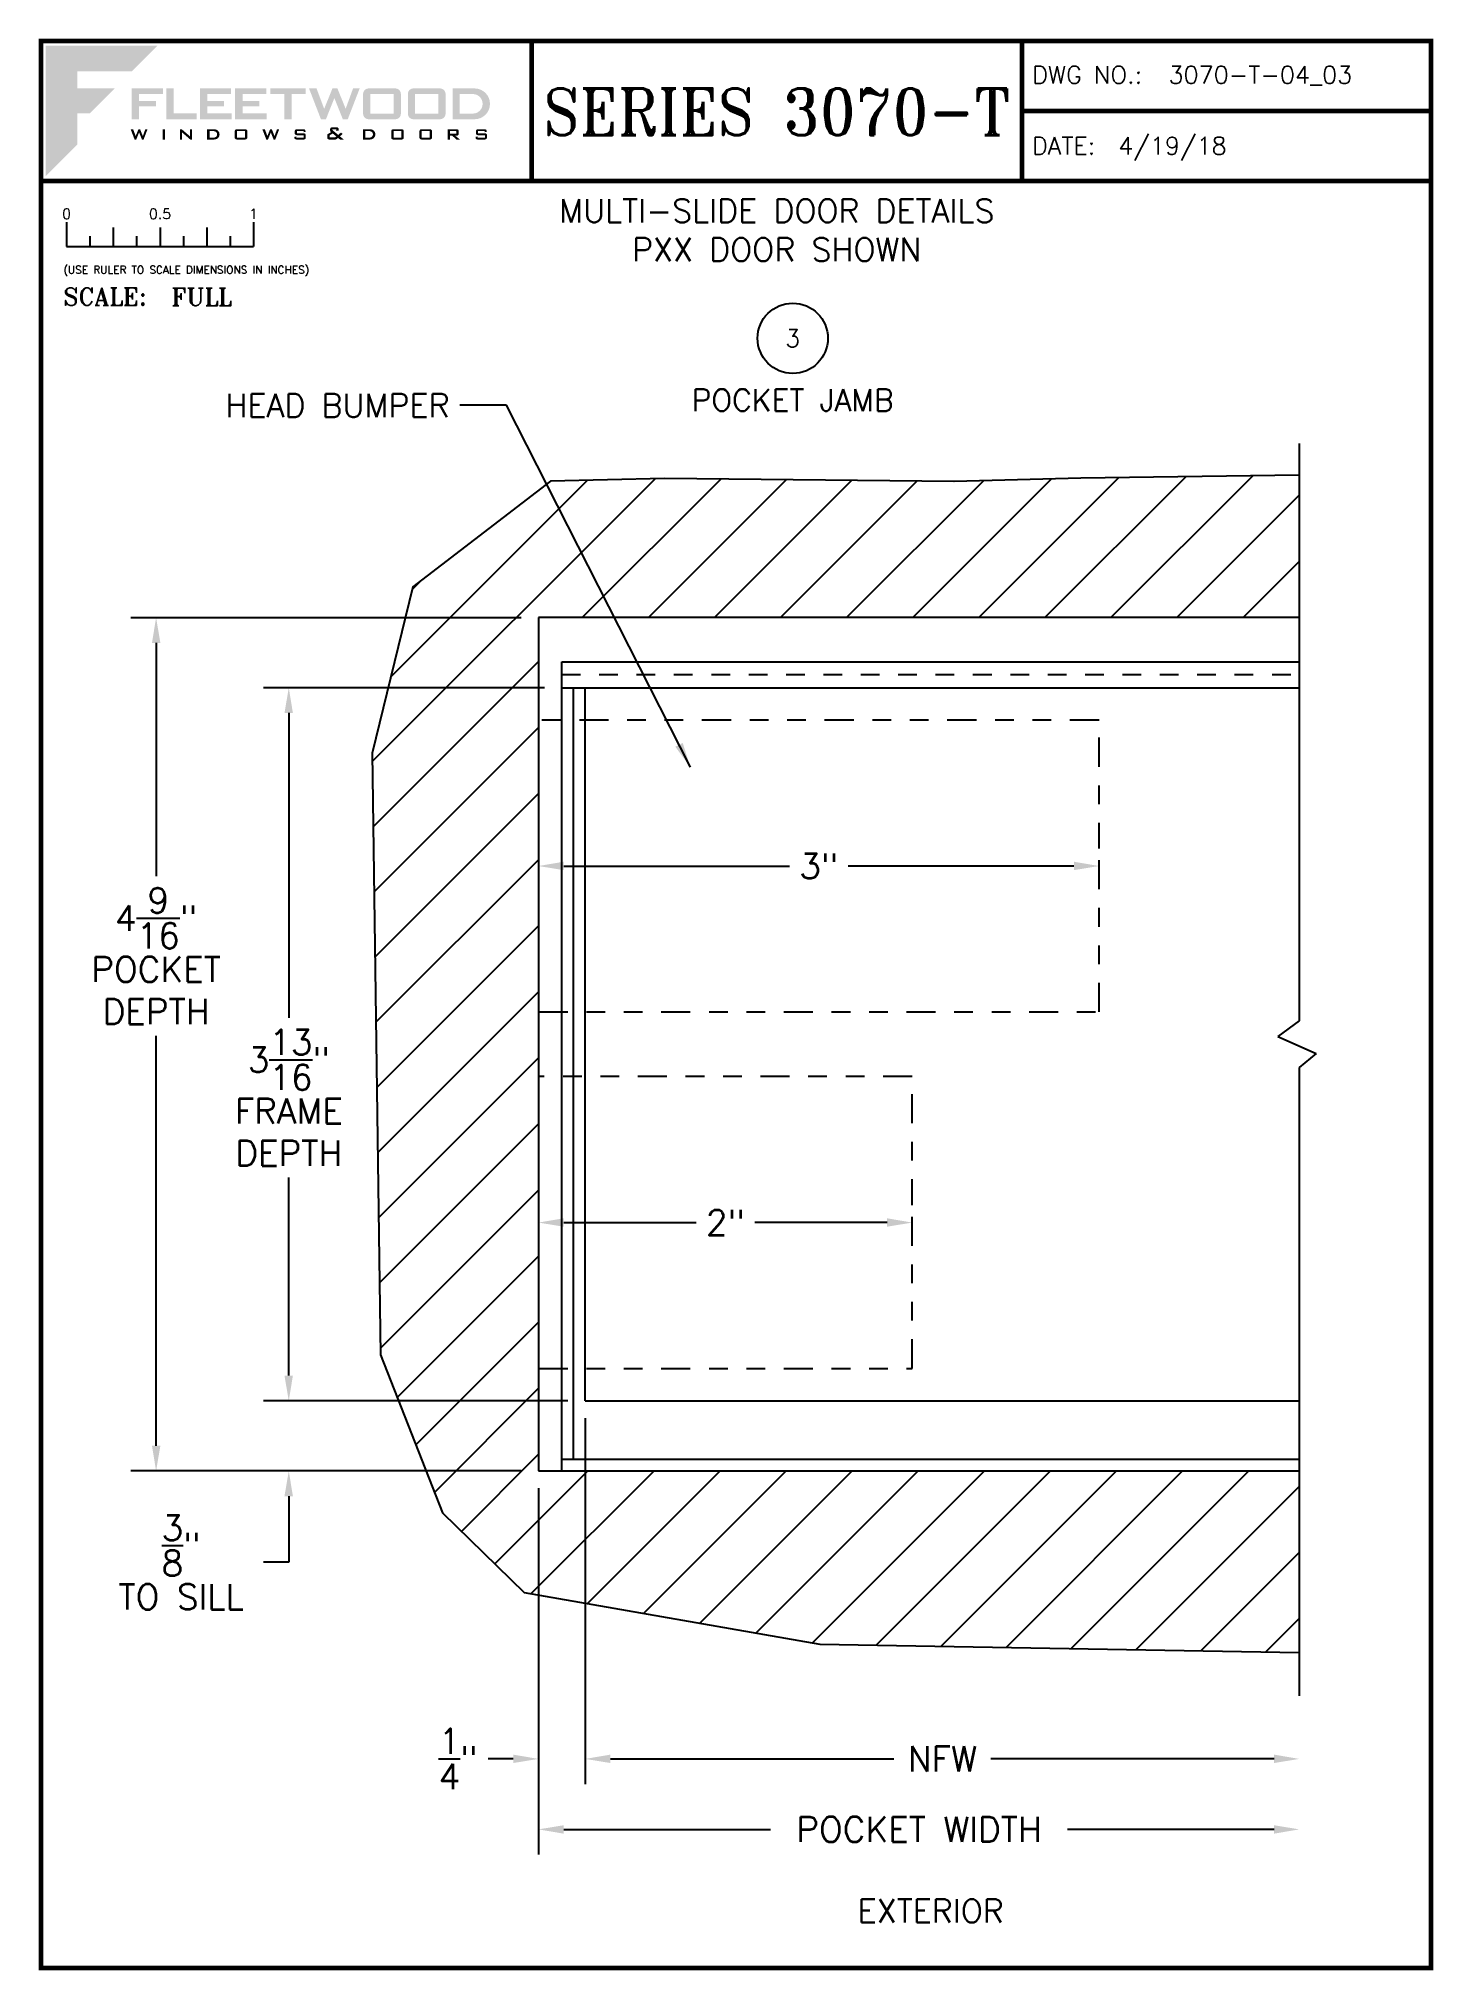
# Paper-space layout 'DETAIL 3' of a CAD drawing. Extents: x 0.3 to 7.8, y 0.1 to 10.4.
# The model-space entities are those that its viewports show. They can reach past a viewport. Long polylines and large blocks are cut down to what shows.
import ezdxf
from ezdxf.enums import TextEntityAlignment as Align

# ---------------------------------------------------------------- set-up
doc = ezdxf.new("R2010")
doc.units = 0
doc.header["$LTSCALE"] = 0.25
doc.header["$MEASUREMENT"] = 0
doc.linetypes.add('HIDDEN', pattern=[0.375, 0.25, -0.125])
doc.linetypes.add('PHANTOM2', pattern=[1.25, 0.625, -0.125, 0.125, -0.125, 0.125, -0.125])
doc.layers.get('0').update_dxf_attribs({"linetype": 'CONTINUOUS'})
doc.layers.get('DEFPOINTS').update_dxf_attribs({"color": 1, "linetype": 'CONTINUOUS'})
for name, color, linetype in [('DIM', 7, 'CONTINUOUS'), ('MISC', 7, 'CONTINUOUS'), ('POCKET-CLOSER', 1, 'CONTINUOUS'), ('SILL-PAN', 7, 'CONTINUOUS'), ('TEXT', 7, 'CONTINUOUS'), ('TITLE-BLOCK', 7, 'CONTINUOUS')]:
    doc.layers.add(name, color=color, linetype=linetype)
doc.layers.add('VP', color=40, linetype='CONTINUOUS', plot=False)
doc.layers.get('VP').off()
doc.styles.add('ROMANS', font='romans')
doc.styles.add('ROMANT', font='romant')
doc.styles.add('SIMPLEX-094', font='simplex.shx', dxfattribs={"height": 0.094})
doc.styles.get("Standard").update_dxf_attribs({"font": 'simplex.shx'})
doc.dimstyles.new('FULL SCALE', dxfattribs={"dimscale": 0.75, "dimtxt": 0.18, "dimasz": 0.18, "dimexe": 0.18, "dimexo": 0.125, "dimgap": 0.09, "dimtad": 0, "dimtih": 1, "dimtoh": 1, "dimdec": 4, "dimzin": 0, "dimdsep": 46, "dimlunit": 4, "dimtxsty": 'Standard', "dimcen": 0.09, "dimadec": 0, "dimazin": 0, "dimtfac": 1, "dimtdec": 4, "dimtofl": 0, "dimtmove": 0, "dimatfit": 3, "dimfxl": 0, "dimtolj": 1, "dimtzin": 0, "dimarcsym": 0})

# ---------------------------------------------------------------- blocks, each defined once
blk = doc.blocks.new('Fleetwood_Logo_6-10-15')
h = blk.add_hatch(color=154)
h.dxf.hatch_style = 1
h.paths.add_polyline_path([(0.2526, -0.0017), (0.0019, -0.0017), (0.0019, -0.2942), (0.0725, -0.2236), (0.0725, -0.1535), (0.1007, -0.1535), (0.1567, -0.0976), (0.0725, -0.0976), (0.0725, -0.0596), (0.1946, -0.0596)])
h = blk.add_hatch(color=251)
h.dxf.hatch_style = 1
h.paths.add_polyline_path([(0.2487, -0.1256), (0.2112, -0.1256), (0.2112, -0.1102), (0.2647, -0.1102), (0.2647, -0.0976), (0.1946, -0.0976), (0.1946, -0.1667), (0.2112, -0.1667), (0.2112, -0.1377), (0.2487, -0.1377)])
h = blk.add_hatch(color=251)
h.dxf.hatch_style = 1
h.paths.add_polyline_path([(0.2886, -0.0976), (0.272, -0.0976), (0.272, -0.1667), (0.3401, -0.1667), (0.3401, -0.1535), (0.2886, -0.1535)])
h = blk.add_hatch(color=251)
h.dxf.hatch_style = 1
h.paths.add_polyline_path([(0.4175, -0.0976), (0.3474, -0.0976), (0.3474, -0.1667), (0.4185, -0.1667), (0.4185, -0.1534), (0.364, -0.1534), (0.364, -0.1377), (0.4015, -0.1377), (0.4015, -0.1256), (0.364, -0.1256), (0.364, -0.1102), (0.4175, -0.1102)])
h = blk.add_hatch(color=251)
h.dxf.hatch_style = 1
h.paths.add_polyline_path([(0.4965, -0.0976), (0.4264, -0.0976), (0.4264, -0.1667), (0.4975, -0.1667), (0.4975, -0.1534), (0.443, -0.1534), (0.443, -0.1377), (0.4804, -0.1377), (0.4804, -0.1256), (0.443, -0.1256), (0.443, -0.1102), (0.4965, -0.1102)])
h = blk.add_hatch(color=251)
h.dxf.hatch_style = 1
h.paths.add_polyline_path([(0.5842, -0.0976), (0.5054, -0.0976), (0.5054, -0.1102), (0.5365, -0.1102), (0.5365, -0.1667), (0.5531, -0.1667), (0.5531, -0.1102), (0.5842, -0.1102)])
h = blk.add_hatch(color=251)
h.dxf.hatch_style = 1
h.paths.add_polyline_path([(0.6089, -0.0976), (0.5921, -0.0976), (0.6188, -0.1667), (0.63, -0.1667), (0.6489, -0.1192), (0.6679, -0.1667), (0.6789, -0.1667), (0.7056, -0.0976), (0.6908, -0.0976), (0.6742, -0.1433), (0.6558, -0.0976), (0.6446, -0.0976), (0.6261, -0.1433)])
h = blk.add_hatch(color=251)
h.dxf.hatch_style = 1
h.paths.add_polyline_path([(0.7853, -0.0976), (0.726, -0.0976, 0.414214), (0.7133, -0.1102), (0.7133, -0.154, 0.414214), (0.726, -0.1667), (0.7853, -0.1667, 0.414214), (0.798, -0.154), (0.798, -0.1102, 0.414214)])
h.paths.add_polyline_path([(0.7819, -0.1102), (0.7819, -0.154), (0.7294, -0.154), (0.7294, -0.1102)], flags=16)
h = blk.add_hatch(color=251)
h.dxf.hatch_style = 1
h.paths.add_polyline_path([(0.8856, -0.0976), (0.8262, -0.0976, 0.414214), (0.8136, -0.1102), (0.8136, -0.154, 0.414214), (0.8262, -0.1667), (0.8856, -0.1667, 0.414214), (0.8982, -0.154), (0.8982, -0.1102, 0.414214)])
h.paths.add_polyline_path([(0.8822, -0.1102), (0.8822, -0.154), (0.8296, -0.154), (0.8296, -0.1102)], flags=16)
h = blk.add_hatch(color=251)
h.dxf.hatch_style = 1
h.paths.add_polyline_path([(0.9632, -0.0976), (0.914, -0.0976), (0.914, -0.1667), (0.9632, -0.1667, 1)])
h.paths.add_polyline_path([(0.9301, -0.1102), (0.9593, -0.1102, -1), (0.9593, -0.154), (0.9301, -0.154)], flags=16)
h = blk.add_hatch(color=7)
h.dxf.hatch_style = 1
h.paths.add_polyline_path([(0.2301, -0.1891), (0.2251, -0.1891), (0.2196, -0.2043), (0.2134, -0.1891), (0.2097, -0.1891), (0.2035, -0.2043), (0.1978, -0.1891), (0.1922, -0.1891), (0.2011, -0.2121), (0.2048, -0.2121), (0.2112, -0.1963), (0.2175, -0.2121), (0.2212, -0.2121)])
h = blk.add_hatch(color=7)
h.dxf.hatch_style = 1
h.paths.add_polyline_path([(0.2691, -0.1891), (0.2637, -0.1891), (0.2637, -0.2118), (0.2637, -0.2121), (0.2691, -0.2121)])
h = blk.add_hatch(color=7)
h.dxf.hatch_style = 1
h.paths.add_polyline_path([(0.3077, -0.1964), (0.3259, -0.2121), (0.3298, -0.2121), (0.3298, -0.1891), (0.325, -0.1891), (0.325, -0.2047), (0.3067, -0.1891), (0.3029, -0.1891), (0.3029, -0.2121), (0.3077, -0.2121)])
h = blk.add_hatch(color=7)
h.dxf.hatch_style = 1
h.paths.add_polyline_path([(0.3801, -0.1891), (0.3637, -0.1891), (0.3637, -0.2121), (0.3801, -0.2121, 1)])
h.paths.add_polyline_path([(0.3691, -0.2079), (0.3691, -0.1933), (0.3788, -0.1933, -1), (0.3788, -0.2079)], flags=16)
h = blk.add_hatch(color=7)
h.dxf.hatch_style = 1
h.paths.add_polyline_path([(0.4537, -0.2079), (0.4537, -0.1933, 0.414214), (0.4495, -0.1891), (0.4297, -0.1891, 0.414214), (0.4255, -0.1933), (0.4255, -0.2079, 0.414214), (0.4297, -0.2121), (0.4495, -0.2121, 0.414214)])
h.paths.add_polyline_path([(0.4308, -0.2079), (0.4308, -0.1933), (0.4484, -0.1933), (0.4484, -0.2079)], flags=16)
h = blk.add_hatch(color=7)
h.dxf.hatch_style = 1
h.paths.add_polyline_path([(0.5253, -0.1891), (0.5203, -0.1891), (0.5148, -0.2043), (0.5087, -0.1891), (0.5049, -0.1891), (0.4988, -0.2043), (0.493, -0.1891), (0.4874, -0.1891), (0.4963, -0.2121), (0.5001, -0.2121), (0.5064, -0.1963), (0.5127, -0.2121), (0.5164, -0.2121)])
h = blk.add_hatch(color=7)
h.dxf.hatch_style = 1
h.paths.add_polyline_path([(0.5801, -0.1891), (0.5643, -0.1891, 0.414214), (0.56, -0.1933), (0.56, -0.1981, 0.414214), (0.5643, -0.2024), (0.58, -0.2024), (0.58, -0.2078), (0.5637, -0.2078), (0.5637, -0.2052), (0.5591, -0.2062), (0.5591, -0.2078, 0.414214), (0.5634, -0.2121), (0.5805, -0.2121, 0.414214), (0.5848, -0.2078), (0.5848, -0.2024, 0.414214), (0.5805, -0.1982), (0.5648, -0.1982), (0.5648, -0.193), (0.5798, -0.193), (0.5798, -0.1958), (0.5843, -0.1948), (0.5843, -0.1933, 0.414214)])
h = blk.add_hatch(color=7)
h.dxf.hatch_style = 1
h.paths.add_polyline_path([(0.645, -0.1913, -0.222262), (0.6447, -0.1906), (0.6447, -0.1892), (0.6535, -0.1892), (0.6535, -0.193), (0.6587, -0.1918), (0.6587, -0.189, 0.414214), (0.6544, -0.1847), (0.6437, -0.1847, 0.414214), (0.6394, -0.189), (0.6394, -0.1922, 0.222262), (0.6407, -0.1948), (0.6415, -0.1955), (0.6345, -0.1998, 0.260684), (0.6329, -0.2027), (0.6329, -0.2078, 0.414214), (0.6372, -0.2121), (0.6514, -0.2121, 0.17577), (0.6536, -0.2113), (0.657, -0.2085), (0.6614, -0.2121), (0.6699, -0.2121), (0.6613, -0.2049), (0.6676, -0.1997), (0.6637, -0.1964), (0.6574, -0.2017)])
h.paths.add_polyline_path([(0.6532, -0.2052), (0.6509, -0.2072, -0.17577), (0.6502, -0.2074), (0.6382, -0.2074), (0.6382, -0.2033, -0.260684), (0.6387, -0.2025), (0.6451, -0.1985)], flags=16)
h = blk.add_hatch(color=7)
h.dxf.hatch_style = 1
h.paths.add_polyline_path([(0.7294, -0.1891), (0.713, -0.1891), (0.713, -0.2121), (0.7294, -0.2121, 1)])
h.paths.add_polyline_path([(0.7184, -0.2079), (0.7184, -0.1933), (0.7281, -0.1933, -1), (0.7281, -0.2079)], flags=16)
h = blk.add_hatch(color=7)
h.dxf.hatch_style = 1
h.paths.add_polyline_path([(0.8045, -0.2079), (0.8045, -0.1933, 0.414214), (0.8003, -0.1891), (0.7805, -0.1891, 0.414214), (0.7763, -0.1933), (0.7763, -0.2079, 0.414214), (0.7805, -0.2121), (0.8003, -0.2121, 0.414214)])
h.paths.add_polyline_path([(0.7816, -0.2079), (0.7816, -0.1933), (0.7992, -0.1933), (0.7992, -0.2079)], flags=16)
h = blk.add_hatch(color=7)
h.dxf.hatch_style = 1
h.paths.add_polyline_path([(0.8678, -0.2079), (0.8678, -0.1933, 0.414214), (0.8636, -0.1891), (0.8438, -0.1891, 0.414214), (0.8396, -0.1933), (0.8396, -0.2079, 0.414214), (0.8438, -0.2121), (0.8636, -0.2121, 0.414214)])
h.paths.add_polyline_path([(0.8449, -0.2079), (0.8449, -0.1933), (0.8624, -0.1933), (0.8624, -0.2079)], flags=16)
h = blk.add_hatch(color=7)
h.dxf.hatch_style = 1
h.paths.add_polyline_path([(0.9277, -0.1993), (0.9277, -0.1933, 0.414214), (0.9235, -0.1891), (0.9028, -0.1891), (0.9028, -0.2121), (0.9082, -0.2121), (0.9082, -0.2035), (0.9131, -0.2035), (0.9224, -0.2121), (0.9303, -0.2121), (0.9197, -0.2035), (0.9235, -0.2035, 0.414214)])
h.paths.add_polyline_path([(0.9082, -0.1993), (0.9082, -0.1933), (0.9214, -0.1933, -0.414214), (0.9224, -0.1943), (0.9224, -0.1983, -0.414214), (0.9214, -0.1993)], flags=16)
h = blk.add_hatch(color=7)
h.dxf.hatch_style = 1
h.paths.add_polyline_path([(0.9867, -0.1982), (0.971, -0.1982), (0.971, -0.193), (0.9859, -0.193), (0.9859, -0.1958), (0.9905, -0.1948), (0.9905, -0.1933, 0.414214), (0.9863, -0.1891), (0.9705, -0.1891, 0.414214), (0.9662, -0.1933), (0.9662, -0.1981, 0.414214), (0.9705, -0.2024), (0.9862, -0.2024), (0.9862, -0.2078), (0.9699, -0.2078), (0.9699, -0.2052), (0.9653, -0.2062), (0.9653, -0.2078, 0.414214), (0.9696, -0.2121), (0.9867, -0.2121, 0.414214), (0.991, -0.2078), (0.991, -0.2024, 0.414214)])
blk = doc.blocks.new('A-SIZE_P')
at = {"const_width": 0.025}
blk.add_lwpolyline([(0.313, 0.125), (7.751, 0.125), (7.751, 10.437), (0.313, 10.437)], close=True, dxfattribs=at)
for points in [[(2.938, 10.437), (2.938, 9.687)], [(5.563, 10.437), (5.563, 9.687)], [(5.563, 10.062), (7.751, 10.062)], [(0.313, 9.687), (7.751, 9.687)]]:
    blk.add_lwpolyline(points, dxfattribs=at)
at = {"xscale": 2.387023416083395, "yscale": 2.387023416083395, "zscale": 2.387023416083395}
blk.add_blockref('Fleetwood_Logo_6-10-15', (0.334, 10.416), dxfattribs=at)
for s, style, p in [('DWG NO.:', 'SIMPLEX-094', (5.617, 10.209)), ('DATE:', 'SIMPLEX-094', (5.616, 9.829)), ('SCALE:', 'ROMANT', (0.433, 9.022))]:
    blk.add_text(s, height=0.094, dxfattribs=dict(style=style)).set_placement(p)
for tag, p, style in [('DWG_NO', (6.346, 10.209), 'SIMPLEX-094'), ('DATE', (6.077, 9.829), 'SIMPLEX-094'), ('SCALE', (1.011, 9.02), 'ROMANT')]:
    blk.add_attdef(tag, p, '', height=0.094, dxfattribs=dict(style=style))
for tag, height, style, width, p, p2 in [('DWG_NO_F', 0.094, 'SIMPLEX-094', 1.745692, (6.347, 10.209), (7.683, 10.209)), ('PRODUCT', 0.25, 'ROMANT', 1.390728, (3.001, 9.934), (5.5, 9.934))]:
    blk.add_attdef(tag, text='', height=height, dxfattribs=dict(style=style, width=width)).set_placement(p, p2, align=Align.FIT)
blk = doc.blocks.new('sectball')
blk.add_circle((0, 0), 0.125)
blk.add_attdef('NO', text='', height=0.062).set_placement((0, 0), align=Align.MIDDLE_CENTER)
for tag, p in [('LINE1', (0, -0.2588)), ('LINE2', (0, -0.3864)), ('LINE3', (0, -0.5214))]:
    blk.add_attdef(tag, text='', height=0.078).set_placement(p, align=Align.CENTER)
blk = doc.blocks.new('Full')
for p, q in [((0.137, -0.219), (0.137, -0.35)), ((0.262, -0.294), (0.262, -0.35)), ((0.387, -0.249), (0.387, -0.35)), ((0.512, -0.294), (0.512, -0.35)), ((0.637, -0.249), (0.637, -0.35)), ((0.762, -0.294), (0.762, -0.35)), ((0.887, -0.249), (0.887, -0.35)), ((1.012, -0.294), (1.012, -0.35)), ((1.137, -0.219), (1.137, -0.35)), ((0.137, -0.35), (1.137, -0.35))]:
    blk.add_line(p, q)
for s, p in [('0', (0.137, -0.219)), ('0.5', (0.637, -0.219)), ('1', (1.137, -0.219))]:
    blk.add_text(s, height=0.055).set_placement(p, align=Align.BOTTOM_CENTER)
at = {"style": 'ROMANS'}
blk.add_text('(USE RULER TO SCALE DIMENSIONS IN INCHES)', height=0.04115, dxfattribs=at).set_placement((0.12, -0.495))
blk = doc.blocks.new('*D54')
at = {"layer": 'DEFPOINTS', "color": 0}
for p in [(2.975, 7.351), (0.929, 2.785), (2.975, 2.785)]:
    blk.add_point(p, dxfattribs=at)
at = {"layer": 'DIM', "color": 0, "lineweight": -2}
for p, q in [((2.882, 7.351), (0.794, 7.351)), ((0.929, 7.216), (0.929, 5.968)), ((0.929, 2.92), (0.929, 5.113)), ((2.882, 2.785), (0.794, 2.785))]:
    blk.add_line(p, q, dxfattribs=at)
at = {"layer": 'DIM', "color": 0}
for points in [[(0.907, 7.216), (0.952, 7.216), (0.929, 7.351)], [(0.907, 2.92), (0.952, 2.92), (0.929, 2.785)]]:
    blk.add_solid(points, dxfattribs=at)
at = {"layer": 'DIM', "color": 0, "insert": (0.929, 5.541), "char_height": 0.135, "attachment_point": 5}
blk.add_mtext('\\A1;4{\\H1.000000x;\\S9/16;}"\\PPOCKET\\PDEPTH', dxfattribs=at)
blk = doc.blocks.new('*D55')
at = {"layer": 'DEFPOINTS', "color": 0}
for p in [(3.225, 3.16), (1.639, 2.785), (2.975, 2.785)]:
    blk.add_point(p, dxfattribs=at)
at = {"layer": 'DIM', "color": 0, "lineweight": -2}
for p, q in [((1.639, 3.295), (1.639, 3.43)), ((3.132, 3.16), (1.504, 3.16)), ((2.882, 2.785), (1.504, 2.785)), ((1.639, 2.65), (1.639, 2.296)), ((1.639, 2.296), (1.504, 2.296))]:
    blk.add_line(p, q, dxfattribs=at)
at = {"layer": 'DIM', "color": 0}
for points in [[(1.616, 3.295), (1.661, 3.295), (1.639, 3.16)], [(1.616, 2.65), (1.661, 2.65), (1.639, 2.785)]]:
    blk.add_solid(points, dxfattribs=at)
at = {"layer": 'DIM', "color": 0, "insert": (1.063, 2.296), "char_height": 0.135, "attachment_point": 5}
blk.add_mtext('\\A1;{\\H1.000000x;\\S3/8;}"\\PTO SILL', dxfattribs=at)
blk = doc.blocks.new('*D56')
at = {"layer": 'DEFPOINTS', "color": 0}
for p in [(2.975, 6.022), (2.975, 6.022), (5.975, 6.022)]:
    blk.add_point(p, dxfattribs=at)
at = {"layer": 'DIM', "color": 0, "lineweight": -2}
for p, q in [((5.975, 6.116), (5.975, 6.157)), ((3.11, 6.022), (4.318, 6.022)), ((5.84, 6.022), (4.633, 6.022)), ((2.975, 5.929), (2.975, 5.887))]:
    blk.add_line(p, q, dxfattribs=at)
at = {"layer": 'DIM', "color": 0}
for points in [[(3.11, 6.045), (3.11, 6), (2.975, 6.022)], [(5.84, 6.045), (5.84, 6), (5.975, 6.022)]]:
    blk.add_solid(points, dxfattribs=at)
at = {"layer": 'DIM', "color": 0, "insert": (4.475, 6.022), "char_height": 0.135, "attachment_point": 5}
blk.add_mtext('\\A1;3"', dxfattribs=at)
blk = doc.blocks.new('*D57')
at = {"layer": 'DEFPOINTS', "color": 0}
for p in [(3.225, 3.16), (7.046, 1.581), (7.046, 1.244)]:
    blk.add_point(p, dxfattribs=at)
at = {"layer": 'DIM', "color": 0, "lineweight": -2}
for p, q in [((3.225, 3.067), (3.225, 1.109)), ((3.36, 1.244), (4.876, 1.244)), ((6.911, 1.244), (5.396, 1.244))]:
    blk.add_line(p, q, dxfattribs=at)
at = {"layer": 'DIM', "color": 0}
for points in [[(3.36, 1.267), (3.36, 1.222), (3.225, 1.244)], [(6.911, 1.267), (6.911, 1.222), (7.046, 1.244)]]:
    blk.add_solid(points, dxfattribs=at)
at = {"layer": 'DIM', "color": 0, "insert": (5.136, 1.244), "char_height": 0.135, "attachment_point": 5}
blk.add_mtext('\\A1;NFW', dxfattribs=at)
blk = doc.blocks.new('*D58')
at = {"layer": 'DEFPOINTS', "color": 0}
for p in [(2.975, 2.785), (7.046, 1.581), (7.046, 0.867)]:
    blk.add_point(p, dxfattribs=at)
at = {"layer": 'DIM', "color": 0, "lineweight": -2}
for p, q in [((2.975, 2.692), (2.975, 0.732)), ((3.11, 0.867), (4.217, 0.867)), ((6.911, 0.867), (5.805, 0.867))]:
    blk.add_line(p, q, dxfattribs=at)
at = {"layer": 'DIM', "color": 0}
for points in [[(3.11, 0.889), (3.11, 0.844), (2.975, 0.867)], [(6.911, 0.889), (6.911, 0.844), (7.046, 0.867)]]:
    blk.add_solid(points, dxfattribs=at)
at = {"layer": 'DIM', "color": 0, "insert": (5.011, 0.867), "char_height": 0.135, "attachment_point": 5}
blk.add_mtext('\\A1;POCKET WIDTH', dxfattribs=at)
blk = doc.blocks.new('*D59')
at = {"layer": 'DEFPOINTS', "color": 0}
for p in [(3.225, 3.16), (2.975, 2.785), (2.975, 1.244)]:
    blk.add_point(p, dxfattribs=at)
at = {"layer": 'DIM', "color": 0, "lineweight": -2}
for p, q in [((3.225, 3.067), (3.225, 1.109)), ((2.975, 2.692), (2.975, 1.109)), ((2.84, 1.244), (2.705, 1.244)), ((3.36, 1.244), (3.495, 1.244))]:
    blk.add_line(p, q, dxfattribs=at)
at = {"layer": 'DIM', "color": 0}
for points in [[(2.84, 1.267), (2.84, 1.222), (2.975, 1.244)], [(3.36, 1.267), (3.36, 1.222), (3.225, 1.244)]]:
    blk.add_solid(points, dxfattribs=at)
at = {"layer": 'DIM', "color": 0, "insert": (2.545, 1.244), "char_height": 0.135, "attachment_point": 5}
blk.add_mtext('\\A1;{\\H1.000000x;\\S1/4;}"', dxfattribs=at)
blk = doc.blocks.new('*D92')
at = {"layer": 'DEFPOINTS', "color": 0}
for p in [(3.1, 6.976), (1.639, 3.16), (3.225, 3.16)]:
    blk.add_point(p, dxfattribs=at)
at = {"layer": 'TITLE-BLOCK', "color": 0, "lineweight": -2}
for p, q in [((3.007, 6.976), (1.504, 6.976)), ((1.639, 6.841), (1.639, 5.21)), ((1.639, 3.295), (1.639, 4.355)), ((3.132, 3.16), (1.504, 3.16))]:
    blk.add_line(p, q, dxfattribs=at)
at = {"layer": 'TITLE-BLOCK', "color": 0}
for points in [[(1.616, 6.841), (1.661, 6.841), (1.639, 6.976)], [(1.616, 3.295), (1.661, 3.295), (1.639, 3.16)]]:
    blk.add_solid(points, dxfattribs=at)
at = {"layer": 'TITLE-BLOCK', "color": 0, "insert": (1.639, 4.783), "char_height": 0.135, "attachment_point": 5}
blk.add_mtext('\\A1;3{\\H1.000000x;\\S13/16;}"\\PFRAME\\PDEPTH', dxfattribs=at)
blk = doc.blocks.new('*D140')
at = {"layer": 'DEFPOINTS', "color": 0}
for p in [(2.975, 4.114), (2.975, 4.114), (4.975, 4.114)]:
    blk.add_point(p, dxfattribs=at)
at = {"layer": 'DIM', "color": 0, "lineweight": -2}
for p, q in [((4.975, 4.208), (4.975, 4.249)), ((3.11, 4.114), (3.818, 4.114)), ((4.84, 4.114), (4.133, 4.114)), ((2.975, 4.021), (2.975, 3.979))]:
    blk.add_line(p, q, dxfattribs=at)
at = {"layer": 'DIM', "color": 0}
for points in [[(3.11, 4.137), (3.11, 4.092), (2.975, 4.114)], [(4.84, 4.137), (4.84, 4.092), (4.975, 4.114)]]:
    blk.add_solid(points, dxfattribs=at)
at = {"layer": 'DIM', "color": 0, "insert": (3.975, 4.114), "char_height": 0.135, "attachment_point": 5}
blk.add_mtext('\\A1;2"', dxfattribs=at)

msp = doc.modelspace()

# ---------------------------------------------------------------- hatches: boundary and pattern name
at = {"layer": 'MISC'}
h = msp.add_hatch(dxfattribs=at)
h.set_pattern_fill('ANSI31', color=256, scale=2, style=0)
h.set_pattern_definition([(45, (-22.54989, -17.44947), (-0.1767767, 0.1767767), [])])
h.paths.add_polyline_path([(-4.862, 6.048), (-6.411, 6.064), (-7.021, 6.051), (-7.758, 5.485), (-7.976, 4.595), (-7.931, 1.375), (-7.6, 0.529), (-7.162, 0.104), (-5.58, -0.173), (-3.015, -0.218), (-3.015, 0.754), (-7.086, 0.754), (-7.086, 5.32), (-3.015, 5.32), (-3.015, 6.082), (-4.184, 6.067)])

# ---------------------------------------------------------------- linework, layer by layer
for p, q in [((-3.015, 6.251), (-3.015, 3.163)), ((-3.015, 5.32), (-7.086, 5.32)), ((-7.086, 5.32), (-7.086, 0.754)), ((-3.015, 3.163), (-3.129, 3.079)), ((-2.778, 3.163), (-2.892, 3.079)), ((-3.129, 3.079), (-2.925, 2.987)), ((-2.892, 3.079), (-2.688, 2.987)), ((-2.925, 2.987), (-3.015, 2.913)), ((-3.015, 2.913), (-3.015, -0.45)), ((-7.086, 0.754), (-3.015, 0.754))]:
    msp.add_line(p, q, dxfattribs=at)
for points in [[(-3.015, 6.082), (-4.184, 6.067), (-4.862, 6.048), (-4.862, 6.048), (-6.411, 6.064), (-7.021, 6.051), (-7.758, 5.485), (-7.976, 4.595), (-7.931, 1.375)], [(-7.931, 1.375), (-7.6, 0.529), (-7.162, 0.104), (-5.58, -0.173), (-5.58, -0.173), (-3.015, -0.218)]]:
    msp.add_lwpolyline(points, dxfattribs=at)
at = {"layer": 'POCKET-CLOSER', "linetype": 'PHANTOM2'}
for points in [[(-7.086, 3.21), (-4.086, 3.21), (-4.086, 4.772), (-7.086, 4.772)], [(-7.086, 1.302), (-5.086, 1.302), (-5.086, 2.864), (-7.086, 2.864)]]:
    msp.add_lwpolyline(points, close=True, dxfattribs=at)
at = {"layer": 'SILL-PAN'}
for p, q in [((-6.961, 5.084), (-3.015, 5.084)), ((-6.961, 0.754), (-6.961, 5.084)), ((-6.961, 4.945), (-3.015, 4.945)), ((-6.898, 0.817), (-6.898, 4.945)), ((-6.836, 1.129), (-6.836, 4.945)), ((-6.836, 1.129), (-3.015, 1.129)), ((-6.961, 0.817), (-3.015, 0.817))]:
    msp.add_line(p, q, dxfattribs=at)
at = {"layer": 'SILL-PAN', "linetype": 'HIDDEN'}
msp.add_line((-6.961, 5.015), (-3.015, 5.015), dxfattribs=at)

psp = doc.layouts.new('DETAIL 3')

# ---------------------------------------------------------------- block references
at = {"layer": 'DIM', "xscale": 1.504, "yscale": 1.504, "zscale": 1.504}
psp.add_blockref('sectball', (4.33566, 8.84595), dxfattribs=at).add_auto_attribs({'NO': '3', 'LINE1': 'POCKET JAMB'})
at = {"layer": 'TITLE-BLOCK'}
ref = psp.add_blockref('A-SIZE_P', (0, 0), dxfattribs=at)
ref.add_attrib('DATE', '4/19/18', (6.07741, 9.82884), dxfattribs={"layer": '0', "height": 0.094, "style": 'SIMPLEX-094'})
ref.add_attrib('SCALE', 'FULL', (1.01101, 9.02035), dxfattribs={"layer": '0', "height": 0.094, "style": 'ROMANT'})
ref.add_attrib('PRODUCT', 'SERIES 3070-T', dxfattribs={"layer": '0', "height": 0.25, "style": 'ROMANT', "width": 0.807692}).set_placement((3.0005, 9.93352), (5.5005, 9.93352), align=Align.FIT)
ref.add_attrib('DWG_NO', '3070-T-04_03', (6.34634, 10.20879), dxfattribs={"layer": '0', "height": 0.094, "style": 'SIMPLEX-094'})
psp.add_blockref('Full', (0.313, 9.687), dxfattribs=at)

# ---------------------------------------------------------------- texts
at = {"layer": 'DIM'}
psp.add_text('EXTERIOR', height=0.125, dxfattribs=at).set_placement((5.07405, 0.36814), align=Align.CENTER)
at = {"layer": 'DIM', "insert": (4.2505, 9.42452), "char_height": 0.125, "width": 2.875, "attachment_point": 5}
psp.add_mtext('MULTI-SLIDE DOOR DETAILS\\PPXX DOOR SHOWN', dxfattribs=at)
at = {"layer": 'DIM', "insert": (2.49996, 8.48668), "char_height": 0.125, "attachment_point": 6}
psp.add_mtext('HEAD BUMPER', dxfattribs=at)

# ---------------------------------------------------------------- dimensions: what is measured, and where the dimension line sits
at = {"layer": 'DIM', "color": 0}
for base, p1, text, picture, middle in [((0.92906, 2.78525), (2.97527, 7.35125), '<>\\PPOCKET\\PDEPTH', '*D54', (0.92906, 5.54097)), ((1.63858, 2.78525), (3.22527, 3.16025), '<>\\PTO SILL', '*D55', (1.06322, 2.29607))]:
    dim = psp.add_linear_dim(base=base, p1=p1, p2=(2.97527, 2.78525), angle=90, text=text, dimstyle='FULL SCALE', dxfattribs=at)
    dim.commit()
    dim.dimension.update_dxf_attribs({"geometry": picture, "text_midpoint": middle, "dimtype": 160})
for base, p1, p2, picture, middle in [((2.97527, 6.02225), (5.97527, 6.02225), (2.97527, 6.02225), '*D56', (4.47527, 6.02225)), ((2.97527, 4.11425), (4.97527, 4.11425), (2.97527, 4.11425), '*D140', (3.97527, 4.11425)), ((2.97527, 1.24418), (3.22527, 3.16025), (2.97527, 2.78525), '*D59', (2.54455, 1.24418))]:
    dim = psp.add_linear_dim(base=base, p1=p1, p2=p2, dimstyle='FULL SCALE', dxfattribs=at)
    dim.commit()
    dim.dimension.update_dxf_attribs({"geometry": picture, "text_midpoint": middle})
for base, p1, text, picture, middle in [((7.04645, 1.24418), (3.22527, 3.16025), 'NFW', '*D57', (5.13586, 1.24418)), ((7.04645, 0.86668), (2.97527, 2.78525), 'POCKET WIDTH', '*D58', (5.01086, 0.86668))]:
    dim = psp.add_linear_dim(base=base, p1=p1, p2=(7.04645, 1.5812), text=text, dimstyle='FULL SCALE', override={"dimse2": 1}, dxfattribs=at)
    dim.commit()
    dim.dimension.update_dxf_attribs({"geometry": picture, "text_midpoint": middle})
at = {"layer": 'TITLE-BLOCK', "color": 0}
dim = psp.add_linear_dim(base=(1.63858, 3.16025), p1=(3.10027, 6.97625), p2=(3.22527, 3.16025), angle=90, text='<>\\PFRAME\\PDEPTH', dimstyle='FULL SCALE', dxfattribs=at)
dim.commit()
dim.dimension.update_dxf_attribs({"geometry": '*D92', "text_midpoint": (1.63858, 4.78263), "dimtype": 160})

# ---------------------------------------------------------------- leaders
at = {"layer": 'TEXT'}
psp.add_leader([(3.7881, 6.55022), (2.80413, 8.48856), (2.55415, 8.48856)], dimstyle='FULL SCALE', dxfattribs=at)

# ---------------------------------------------------------------- viewports
at = {"layer": 'VP'}
psp.add_viewport(center=(4.49727, 4.91672), size=(5.33263, 7.661441), view_center_point=(-5.5638, 2.88557), view_height=7.661441, dxfattribs=at)

doc.saveas('drawing.dxf')
